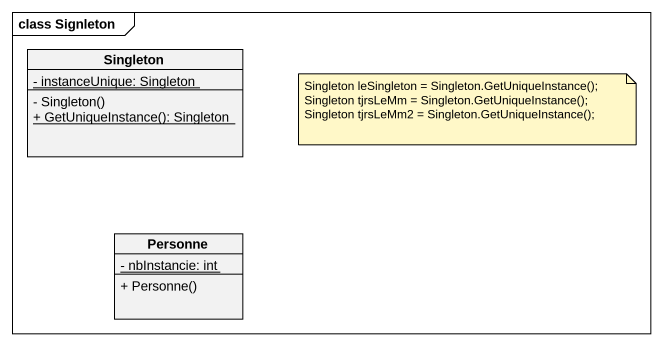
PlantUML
@startuml
mainframe class Signleton
hide circle
hide empty members
skinparam classAttributeIconSize 0
class Singleton {
  {static} - instanceUnique: Singleton
  - Singleton()
  {static} + GetUniqueInstance(): Singleton
}
class Personne {
  {static} - nbInstancie: int
  + Personne()
}
note as N1
  Singleton leSingleton = Singleton.GetUniqueInstance();
  Singleton tjrsLeMm = Singleton.GetUniqueInstance();
  Singleton tjrsLeMm2 = Singleton.GetUniqueInstance();
end note
@enduml
